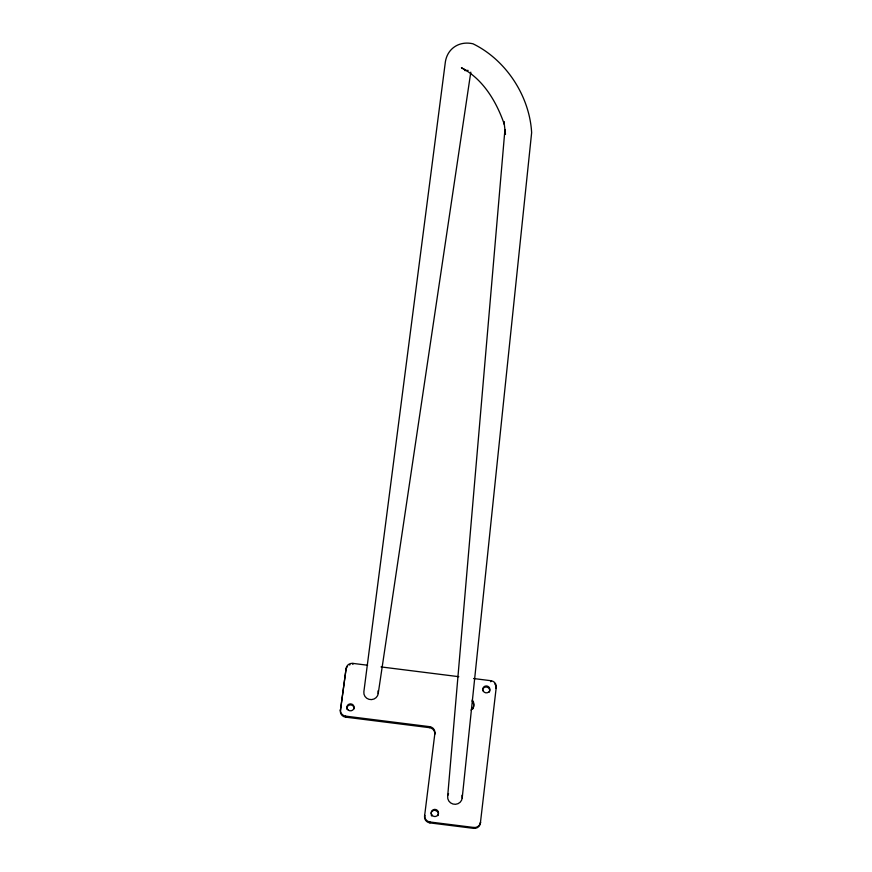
<?xml version="1.0" encoding="UTF-8"?>
<svg xmlns="http://www.w3.org/2000/svg" width="872" height="872" viewBox="0 0 872 872"><rect width="100%" height="100%" fill="white"/><g stroke="black" fill="none" stroke-linecap="round" stroke-linejoin="round"><path stroke-width="1.31" d="M340.429 709.601A6.05 5.821 -1.4 0 0 345.628 716.13L429.623 726.659A6.05 5.842 7.3 0 1 434.899 733.199L434.757 734.202A6.039 5.832 7.3 0 0 429.482 727.662L345.595 717.144A6.039 5.81 -1.4 0 1 340.407 710.636L346.14 668.323A6.006 5.744 -0.1 0 1 352.877 663.385L367.624 665.238M340.407 710.636L346.14 668.323M345.595 717.144L345.628 716.13M352.844 664.464L352.877 663.385M462.204 798.076L531.637 132.686C529.62 96.051 506.033 59.928 472.995 43.796C459.686 40.701 447.598 48.091 445.385 61.759L363.864 691.769A7.238 6.943 1.3 0 0 371.537 699.606A7.238 6.943 1.3 0 0 378.023 690.864M434.899 733.199L424.566 816.203A6.115 5.973 9.2 0 0 429.907 822.896L473.616 828.356A6.115 5.962 16.4 0 0 480.374 823.179L496.266 687.169A6.006 5.744 12.5 0 0 490.98 680.716L473.55 678.525M429.482 727.662L429.623 726.659M424.566 816.203L424.697 815.298A6.126 5.984 9.2 0 0 430.049 822.002L473.812 827.474A6.126 5.973 16.3 0 0 480.57 822.285L480.374 823.179M378.219 693.567L470.793 72.158M429.907 822.896L430.049 822.002M490.762 681.773L490.98 680.716M496.266 687.169L496.048 688.215A5.995 5.744 12.5 0 0 495.688 685.523M473.616 828.356L473.812 827.474M464.787 70.578L468.133 70.392M381.031 666.917L458.803 676.683M465.594 70.098L461.43 67.765C483.132 79.025 496.56 101.839 504.299 124.304L504.038 121.84M504.049 121.895L505.455 134.332L504.932 129.59L447.674 796.256A7.325 7.129 12.2 0 0 455.522 804.3A7.325 7.129 12.2 0 0 461.975 795.297M447.848 795.34A7.325 7.129 12.2 0 1 448.557 793.618M472.09 700.968A7.521 7.227 10.7 0 1 472.831 708.892M472.275 699.933A7.532 7.227 10.7 0 1 471.065 710.091M431.836 816.05A3.662 3.575 9.8 0 1 431.171 814.742M431.073 813.413A3.662 3.575 9.8 0 1 435.15 810.317L437.591 811.668A3.662 3.575 9.8 0 1 437.94 815.593M482.554 690.003A3.597 3.444 12.2 0 1 487.186 687.169A3.597 3.444 12.2 0 1 489.301 692.128M346.947 709.23A3.619 3.488 -0.9 0 1 350.25 704.903A3.619 3.488 -0.9 0 1 354.054 708.827M346.108 669.402A6.006 5.744 -0.1 0 1 347.514 666.404M349.465 664.976A6.006 5.744 -0.1 0 1 350.021 664.747M494.773 683.975A5.995 5.744 12.5 0 1 495.438 684.978M431.727 814.808A3.673 3.586 9.8 0 0 438.082 814.688A3.673 3.586 9.8 0 0 434.757 809.369A3.673 3.586 9.8 0 0 431.727 814.808M483.284 691.191A3.608 3.455 12.2 0 0 489.508 691.082A3.608 3.455 12.2 0 0 486.205 685.948A3.608 3.455 12.2 0 0 483.284 691.191M348.288 710.124A3.63 3.488 -0.9 0 0 354.087 707.802A3.63 3.488 -0.9 0 0 349.105 704.129A3.63 3.488 -0.9 0 0 348.288 710.124"/></g></svg>
